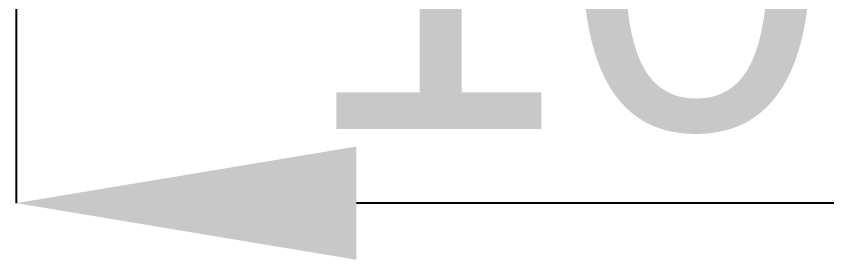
# Model space of a CAD drawing. Header units: millimetres. Extents: x 8054 to 8631, y 269 to 1130.
# Drawn here: x 8307.7 to 8367.3, y 543.2 to 561.2 of the extents above; entities that cross this region are included whole.
import ezdxf

# ---------------------------------------------------------------- set-up
doc = ezdxf.new("R2010")
doc.units = ezdxf.units.MM
doc.header["$MEASUREMENT"] = 0
doc.linetypes.add('ACAD_ISO02W100', pattern=[15, 12, -3])
doc.layers.get('Defpoints').update_dxf_attribs({"linetype": 'ACAD_ISO02W100'})
doc.layers.add('Layer2', color=4, linetype='Continuous')
doc.styles.get("Standard").update_dxf_attribs({"font": 'arial.ttf'})
doc.dimstyles.get("Standard").update_dxf_attribs({"dimscale": 5, "dimtxt": 5, "dimasz": 5, "dimexe": 0, "dimexo": 0, "dimgap": 1, "dimtad": 1, "dimdec": 4, "dimzin": 12, "dimdsep": 46, "dimtxsty": 'Standard', "dimcen": 0.09, "dimadec": 0, "dimazin": 0, "dimtfac": 1, "dimtdec": 4, "dimtofl": 0, "dimtmove": 0, "dimatfit": 3, "dimfxl": 1, "dimtolj": 1, "dimtzin": 0, "dimarcsym": 0})

# ---------------------------------------------------------------- blocks, each defined once
blk = doc.blocks.new('*D3')
at = {"layer": 'Defpoints', "color": 0, "transparency": 16777216}
for p in [(8307.726, 611.062), (8407.726, 611.062), (8307.726, 547.404)]:
    blk.add_point(p, dxfattribs=at)
at = {"layer": 'Layer2', "color": 0, "lineweight": -2, "transparency": 16777216}
for p, q in [((8307.726, 611.062), (8307.726, 547.404)), ((8407.726, 611.062), (8407.726, 547.404)), ((8382.726, 547.404), (8332.726, 547.404))]:
    blk.add_line(p, q, dxfattribs=at)
at = {"layer": 'Layer2', "color": 0, "transparency": 16777216}
for points in [[(8332.726, 551.571), (8332.726, 543.237), (8307.726, 547.404)], [(8382.726, 551.571), (8382.726, 543.237), (8407.726, 547.404)]]:
    blk.add_solid(points, dxfattribs=at)
at = {"layer": 'Layer2', "color": 0, "transparency": 16777216, "insert": (8357.726, 565.168), "char_height": 25, "attachment_point": 5}
blk.add_mtext('\\A1;100', dxfattribs=at)

msp = doc.modelspace()

# ---------------------------------------------------------------- dimensions: what is measured, and where the dimension line sits
at = {"layer": 'Layer2'}
dim = msp.add_linear_dim(base=(8307.72558, 547.4041), p1=(8407.72558, 611.06171), p2=(8307.72558, 611.06171), dimstyle='Standard', dxfattribs=at)
dim.commit()
dim.dimension.update_dxf_attribs({"geometry": '*D3', "text_midpoint": (8357.72558, 547.4041), "dimtype": 160})

doc.saveas('drawing.dxf')
